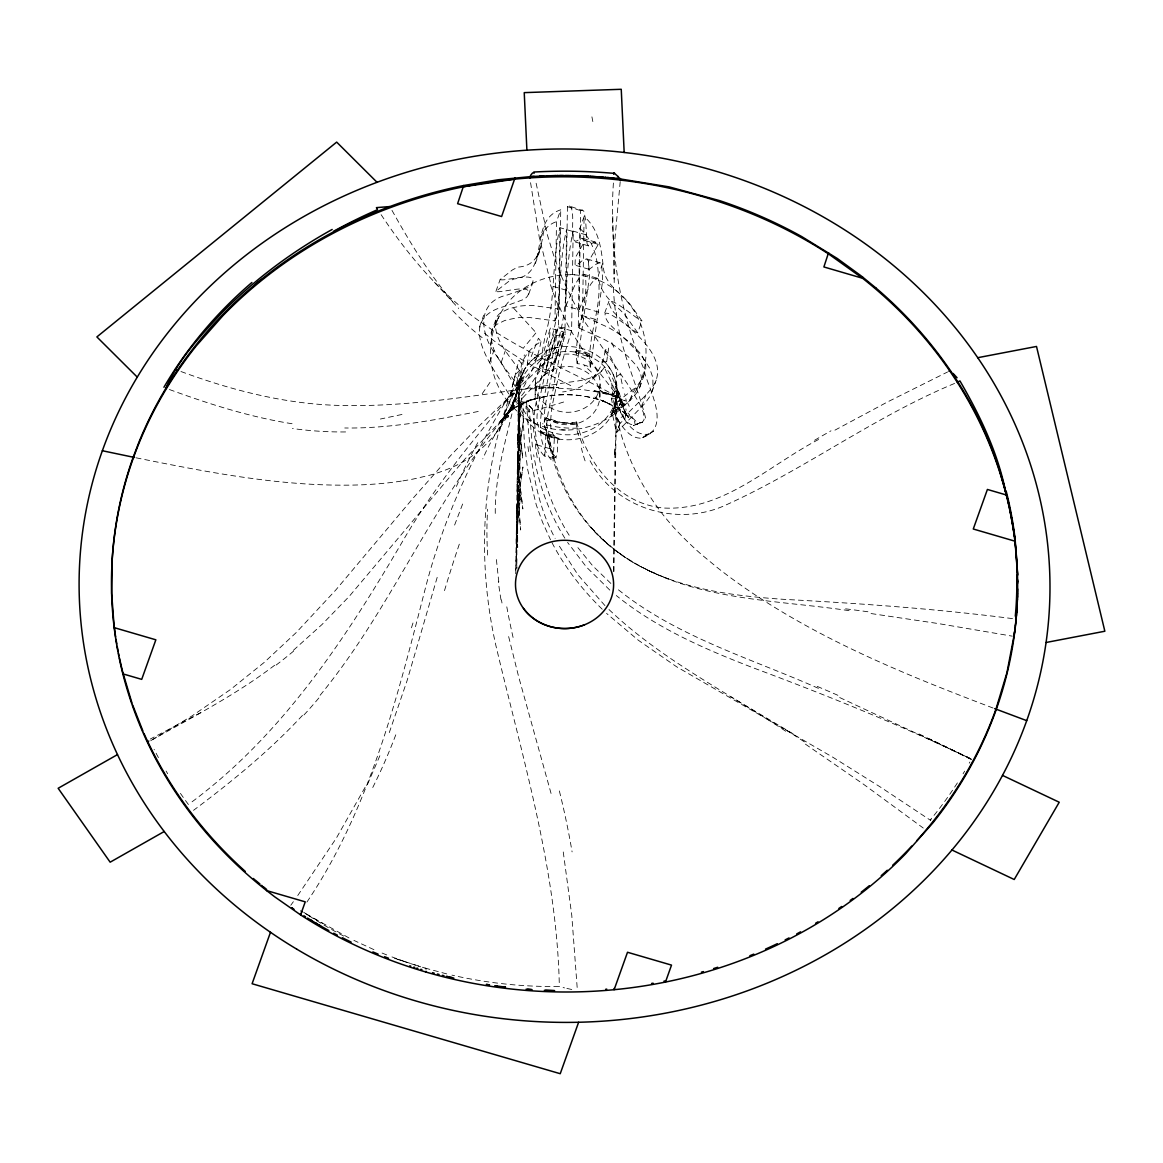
<?xml version="1.0" encoding="UTF-8"?>
<svg xmlns="http://www.w3.org/2000/svg" width="1163" height="1163" viewBox="0 0 1163 1163"><rect width="100%" height="100%" fill="white"/><g stroke="black" fill="none" stroke-linecap="round" stroke-linejoin="round"><path stroke-width="0.75" stroke-dasharray="5 3.75" d="M515.718 573.781L516.881 529.616L520.617 494.929L516.256 538.513L516.852 568.445L516.881 529.616L516.256 538.513L517.637 503.419L522.943 466.959L516.605 512.461L517.68 547.511L517.637 503.419L516.605 512.461L519.047 475.347L517.666 521.504L517.186 484.273L521.228 446.534L517.331 493.17L520.675 530.008L517.186 484.273L517.331 493.17L518.32 455.038L523.801 418.055L517.375 463.543L519.338 501.529L518.32 455.038L517.375 463.543L522.856 508.972L517.375 463.543L520.065 425.905L518.175 471.582L518.131 433.784L521.896 397.964L517.84 441.838L520.588 479.36L518.131 433.784L517.84 441.838L519.236 405.654L519.309 450.299L518.146 414.144L519.716 380.81L515.209 397.993L520.355 379.371L524.353 354.846M532.538 409.172A49.035 44.107 0.9 0 1 526.679 402.514L523.045 403.227L523.074 415.932L524.44 444.135L527.711 469.692L536.303 505.018L542.569 522.289L550.492 539.748M426.021 969.608L426.036 968.401L394.213 958.225L415.424 965.159M515.703 570.146L518.553 392.513M535.184 394.606L535.373 382.147M517.957 388.326L518.422 386.436C507.199 369.267 486.541 351.182 492.487 329.042A66.989 27.985 19.7 0 1 496.572 324.535L504.771 320.479L516.256 317.921A73.458 30.689 19.7 0 1 529.194 317.47L554.955 320.915L556.496 221.668L560.74 209.805C527.217 220.403 551.974 274.875 514.162 278.946A142.831 59.662 19.7 0 0 508.318 281.722L495.903 291.39C500.177 293.876 536.041 281.62 527.464 296.129A69.169 28.886 19.7 0 1 524.135 299.254L509.278 304.75A185.586 77.514 19.7 0 0 503.608 306.683C453.148 320.581 494.944 369.412 509.83 395.856L515.194 387.453M552.367 436.372L548.776 434.773A496.834 63.456 -73.7 0 1 547.104 433.479L544.182 424.35L544.662 410.859A66.989 8.548 -73.7 0 1 546.029 401.584L552.483 371.782A73.458 9.377 -73.7 0 1 556.684 355.994L565.014 328.853L566.555 229.62C558.095 264.612 562.34 301.29 552.221 336.005A142.831 18.245 -73.7 0 0 550.303 345.658L546.174 369.863L556.903 329.958L556.35 337.096A69.169 8.839 -73.7 0 1 555.245 344.117L550.361 367.13A185.586 23.696 -73.7 0 0 548.5 375.736C543.47 404.477 530.924 437.651 553.021 461.958L554.431 437.201C538.614 436.576 534.791 422.809 538.062 408.94A66.989 8.548 -73.7 0 1 539.428 399.665L545.883 369.849A73.458 9.377 -73.7 0 1 550.084 354.061L558.4 326.934L559.955 227.686L573.17 231.553L571.615 330.786L563.299 357.928A73.458 9.377 -73.7 0 0 559.083 373.716L552.643 403.517A66.989 8.548 -73.7 0 0 551.262 412.792C550.753 420.802 548.151 434.846 558.196 438.015C556.248 442.58 560.101 462.22 552.134 456.463L547.686 438.102M554.955 320.915L559.199 309.053L560.74 209.805M590.353 367.479C586.457 338.229 601.853 309.736 598.596 280.298A66.989 8.548 -73.7 0 0 597.404 278.219L594.904 279.076L591.327 283.423A73.458 9.377 -73.7 0 0 587.257 290.794L579.072 309.823L565.872 305.971L567.428 206.709L569.201 205.982L583.739 210.939L585.556 219.196L587.053 243.721L588.623 245.916L592.796 242.82A142.831 18.245 -73.7 0 1 594.584 242.093L598.291 244.361L588.536 261.501L588.245 268.202A69.169 8.839 -73.7 0 0 589.234 269.336L593.799 265.92A185.586 23.696 -73.7 0 1 595.543 264.452L599.686 262.736L601.765 264.902L602.652 280.792L590.353 367.479A24.859 16.805 23 0 0 577.139 363.626L589.437 276.939L588.565 261.05L586.486 258.884L582.343 260.599A185.586 23.696 -73.7 0 0 580.599 262.068L576.034 265.484A69.169 8.839 -73.7 0 1 575.045 264.335L575.322 257.648L585.091 240.494L581.369 238.241A142.831 18.245 -73.7 0 0 579.596 238.967C566.396 250.99 577.662 208.86 569.201 205.982M575.772 351.415L575.54 352.767L588.74 356.634L588.987 355.267A22.112 16.616 24.7 0 0 586.108 353.77A20.687 15.541 24.7 0 0 576.935 351.459L575.845 351.415L575.54 352.767M613.715 411.28L611.491 398.88A49.035 44.107 0.9 0 0 614.965 391.001L618.658 390.928L621.362 400.087L618.745 408.228C616.768 409.754 613.366 409.987 612.843 412.821C623.513 406.803 647.587 390.564 639.926 372.058A66.989 27.985 19.7 0 0 636.016 365.211L628.02 356.445L616.724 347.228A73.458 30.689 19.7 0 0 603.902 339.247L578.273 327.704L579.843 228.457L584.088 216.594C600.123 229.925 601.402 251.324 603.757 270.368C605.938 282.391 615.939 290.052 624.255 297.961A142.831 59.662 19.7 0 1 629.953 304.11L641.947 320.901L637.717 332.763C634.954 333.388 597.898 299.981 606.286 319.113A69.169 28.886 19.7 0 0 609.499 324.143L624.051 338.244A185.586 77.514 19.7 0 1 629.59 343.448L642.834 357.666L649.579 368.031L652.879 377.67L652.937 388.282L650.422 395.624L645.32 402.994L616.492 432.607L612.392 413.839L613.323 411.687M579.072 309.823L580.628 210.561L582.401 209.834M578.273 327.704L582.518 315.842L584.088 216.594M599.875 396.67A32.36 29.119 0.9 0 0 552.251 369.921A32.36 29.119 0.9 0 0 550.448 420.323A32.36 29.119 0.9 0 0 599.875 396.67L600.064 384.212A32.36 29.119 0.9 0 0 552.44 357.463A32.36 29.119 0.9 0 0 550.651 407.864A32.36 29.119 0.9 0 0 600.064 384.212M613.846 571.513L616.608 396.336C574.391 373.163 529.528 354.642 489.303 327.908C444.92 299.036 409.928 258.186 380.912 214.37M519.149 387.541L519.846 388.282L524.091 376.419L523.394 375.489A20.992 10.22 -85.2 0 0 519.352 386.16L519.846 388.282M613.759 571.44C613.512 530.43 615.314 489.885 614.791 448.962L614.733 456.012C616.448 437.492 615.794 419.014 615.489 400.508L615.46 407.05L616.681 391.669L615.823 382.598L618.861 396.089L627.177 416.485L621.086 404.143L628.427 417.648L624.88 412.472L628.732 417.473L622.074 410.975L625.549 413.417L618.483 408.576L602.419 400.61L610.764 404.288M606.054 349.583L605.153 350.121A49.035 44.107 0.9 0 1 616.797 376.419C614.137 403.546 638.516 419.145 594.802 397.048M613.395 183.027C609.267 245.8 618.76 309.213 643.197 367.29C647.166 387.672 673.246 427.635 641.831 437.855L653.504 431.153L643.328 437.143L645.581 434.569M556.321 458.018C536.754 435.718 552.105 403.416 555.114 377.67A185.586 23.696 -73.7 0 1 556.961 369.064L561.845 346.051A69.169 8.839 -73.7 0 0 562.965 339.029L563.503 331.891L552.774 371.782L539.559 367.93L543.688 343.739A142.831 18.245 -73.7 0 1 545.621 334.086C555.783 299.356 551.451 262.678 559.955 227.686M552.774 371.782L556.903 347.592A142.831 18.245 -73.7 0 1 558.822 337.939C568.998 303.223 564.651 266.545 573.17 231.553M495.278 513.435C494.609 462.016 515.747 414.028 521.547 363.714A48.948 44.034 0.9 0 1 529.238 351.211A48.948 44.034 0.9 0 1 540.969 341.602L538.425 338.244L529.776 360.283M545.869 434.482L544.749 456.041A24.452 2.849 17.1 0 1 553.588 458.542L553.355 456.172M634.998 423.928L634.518 421.151M496.092 323.081C484.331 351.444 491.338 386.538 513.712 407.791M491.019 342.504L490.699 345.556M513.363 407.457C556.772 454.573 639.824 422.547 645.436 361.62M645.392 362.056C648.518 338.317 639.912 313.414 622.699 296.769M495.903 291.39L500.148 279.527L512.563 269.845A142.831 59.662 19.7 0 1 518.407 267.083C541.522 265.208 540.969 243.154 544.778 225.826M620.213 181.602L614.834 239.941L614.151 285.269M529.238 351.211L527.057 365.662A49.064 44.136 0.9 0 0 534.747 423.332C537.48 463.267 548.267 503.245 570.292 536.986M509.845 395.74L513.145 383.441M577.095 363.19C573.025 334.072 588.841 305.738 585.396 276.445A66.989 8.548 -73.7 0 0 584.189 274.366L581.689 275.224L578.127 279.571A73.458 9.377 -73.7 0 0 574.057 286.927L565.872 305.971M540.969 341.588C532.959 385.055 499.668 418.825 482.776 458.92M588.987 355.267L588.74 356.634M500.148 279.527C504.422 282.013 540.286 269.743 531.709 284.252A69.169 28.886 19.7 0 1 528.38 287.377L513.508 292.887A185.586 77.514 19.7 0 0 507.853 294.821C474.286 301.871 480.581 337.096 498.215 357.855M519.585 370.706C509.365 354.773 490.699 337.604 496.732 317.165A66.989 27.985 19.7 0 1 500.817 312.658L509.016 308.617L520.486 306.043A73.458 30.689 19.7 0 1 533.439 305.593L559.199 309.053M519.352 371.942L515.703 386.523M519.628 370.488L515.616 374.268L519.178 383.325L518.465 386.45L518.843 384.677M274.657 665.251C235.885 694.849 192.317 717.178 149.998 741.064L192.171 715.827L230.521 689.499L264.35 662.299L296.361 632.425L335.802 589.99L412.225 499.174L451.462 454.689L480.304 424.815L543.804 363.946L557.513 345.498L564.753 328.824L565.291 334.551L560.828 349.569L552.614 363.815L542.336 377.088L464.764 459.225L349.365 596.226L322.006 624.516L293.178 650.51M517.113 391.844L518.771 384.997M518.422 386.654L518.116 387.904M518.887 384.56L519.178 383.325L518.945 384.27M518.073 388.108L520.152 379.225A48.919 44.005 0.9 0 1 538.571 354.991M605.153 350.121C602.768 372.916 585.992 389.765 562.601 391.916M517.317 390.884L517.869 388.936M510.121 394.053A69.446 29.017 19.7 0 0 516.677 393.472L512.607 404.782L517.491 391.015L509.016 412.836L517.012 394.62L510.717 408.344M539.559 367.93L550.157 328.213L563.503 331.891M619.966 423.23L619.574 424.451A24.728 3.94 -66.1 0 1 616.506 432.592L619.966 423.23L624.633 419.523L625.679 415.496C635.434 405.029 646.817 395.798 654.667 383.761C664.509 363.699 647.587 344.51 633.835 331.571A185.586 77.514 19.7 0 0 628.296 326.367L613.744 312.28A69.169 28.886 19.7 0 1 610.531 307.25C602.129 288.119 639.199 321.511 641.947 320.901M515.093 376.245L514.802 377.379M507.969 401.409C481.133 479.679 477.688 564.52 495.801 645.131C522.376 757.665 557.121 870.651 559.345 986.631M514.497 378.527L514.162 379.734M514.7 400.435L522.696 372.698M606.65 361.722L608.671 347.955L607.595 348.624M514.758 400.13L518.364 386.901L516.096 394.78M516.983 392.309L516.663 393.457M513.915 380.65L513.406 382.511M512.331 386.334L518.931 360.196L521.547 363.714M499.581 430.979L504.64 413.461L523.466 372.451M505.265 416.252L532.072 382.467L545.273 362.871L552.469 348.609L555.958 335.758L555.521 330.67L550.666 343.056L543.615 355.529M437.186 577.357L407.21 680.268L389.271 732.646M620.882 401.613L621.362 400.087L616.477 402.558L619.777 410.655M619.574 405.683L620.722 402.122M512.04 406.832L516.735 392.905M479.476 327.065L483.706 315.202M491.019 333.156L496.732 317.165M489.696 362.289L493.941 350.412M536.725 257.59L540.969 245.713M535.329 263.521L539.574 251.659M501.137 362.536L505.382 350.659M528.685 294.239L532.93 282.376M637.717 332.763L625.723 315.973A142.831 59.662 19.7 0 0 620.01 309.823C609.543 300.912 598.843 290.241 598.32 275.544L602.565 263.681M546.305 434.642L559.287 439.134L555.812 437.404M604.702 313.065L608.947 301.202M610.953 414.857L615.925 402.485L611.665 415.075L610.953 414.857L611.68 414.348A22.112 5.611 -63.4 0 0 612.959 411.44A20.701 5.263 -63.4 0 0 615.707 403.372L615.91 402.543L615.198 402.994M630.302 400.217C632.265 386.131 651.367 376.012 644.171 360.196A66.989 27.985 19.7 0 0 640.246 353.348L632.265 344.568L620.969 335.351A73.458 30.689 19.7 0 0 608.147 327.385L582.518 315.842M639.563 387.861L643.808 375.983M641.642 406.628L645.887 394.751M651.978 391.946L656.223 380.083M818.592 439.483C768.947 465.331 723.153 511.211 663.622 508.013C618.6 504.044 587.228 463.47 576.674 422.096C554.562 429.51 536.739 401.017 547.628 437.811M618.658 390.928L615.649 398.735C618.745 407.37 625.432 431.11 638.763 423.361L633.428 425.542L642.383 422.213L644.055 419.741L643.459 412.763L639.272 403.038L627.337 383.703L585.323 322.703L572.487 300.054L561.962 277.535L554.431 257.866L547.308 234.708L535.416 179.96M454.617 525.051L462.918 503.259M306.916 902.066C370.75 807.18 397.833 695.14 425.949 586.007C445.487 511.371 479.2 441.504 520.98 376.899L516.387 385.287L524.266 370.997M576.674 422.096C574.755 430.543 581.253 439.498 583.448 447.581M496.892 321.206C516.009 272.389 587.17 258.273 623.048 297.103M613.352 411.6L614.834 413.868M503.332 417.255L515.689 405.916L503.332 417.255L511.473 408.518L500.933 421.733L512.621 405.742L503.666 419.509L513.813 402.325L506.414 416.412L520.486 385.142L507.722 417.619L516.459 393.676C506.588 427.373 481.148 456.027 448.366 468.878A317.979 132.829 19.7 0 1 428.943 475.42L413.258 479.04A389.561 162.718 19.7 0 1 402.238 480.973M495.932 323.474L497.11 320.697M510.79 398.836L504.117 414.668L504.64 413.461M540.533 237.703C543.15 230.332 548.936 224.023 556.496 221.668M367.493 784.429L380.185 755.005M616.623 396.249L626.406 401.351L624.662 393.806M575.83 424.015L560.115 422.823L544.909 419.741M498.026 318.706L499.436 315.9M636.975 388.66L638.385 385.854M511.735 406.134L505.629 418.258L514.119 401.817L507.838 413.417L513.13 404.23M365.066 787.351L336.296 838.203L296.841 896.891M511.182 407.312L513.813 402.325M604.484 367.174C594.671 382.409 573.315 380.403 557.818 384.11C485.422 393.632 412.865 407.384 339.552 405.436C285.08 404.055 231.771 390.317 180.89 371.491M515.5 386.93L499.436 359.876M540.359 360.356C491.644 417.91 441.417 474.708 403.256 540.228C345.833 638.254 282.115 735.743 189.176 803.938M290.75 905.294L293.367 901.703M507.272 413.81L511.473 408.518M501.209 421.326C430.441 506.85 389.169 612.29 318.211 697.567M502.576 419.61L503.928 417.924M621.536 407.559L626.639 401.177M505.483 415.874L514.7 405.015L505.483 415.874L511.778 408.184M507.795 413.156L499.872 421.66L510.237 410.583L504.626 416.383M302.467 715.405C269.612 750.789 232.091 781.463 193.494 810.335M504.742 402.689L519.817 387.744M592.636 379.094L601.925 370.866M634.547 388.355L616.477 402.558C619.399 405.102 625.839 403.081 626.13 410.263M508.943 412.08L514.889 407.544L504.175 415.22L524.28 401.889L513.93 408.315L529.165 400.741L523.292 403.009L537.64 397.862L523.292 403.009M616.797 376.39L620.097 374.181L623.063 388.413M834.947 430.15L887.66 401.875L947.569 371.986M200.734 712.686L150.289 739.043M954.59 383.441C873.791 416.95 803.299 470.39 723.793 505.949C675.18 527.202 613.759 507.562 589.467 459.589M650.088 433.784C635.798 437.579 625.127 422.154 619.864 410.844M641.365 422.62L636.815 424.015L642.383 422.213L639.446 422.649L635.71 421.079L627.918 413.054M532.77 399.592C555.987 392.542 581.398 393.181 604.222 401.424M518.087 402.849L544.24 396.627M529.892 400.087L533.628 399.185M534.733 423.347L532.45 409.187L529.267 409.812L523.045 403.227M541.435 397.31C562.354 392.643 584.538 394.228 604.687 401.526L601.198 400.377L608.525 403.314M478.226 411.469C434.235 420.206 389.809 428.653 344.757 427.984M615.649 398.735L611.491 398.88L614.965 391.001L615.605 400.014L616.986 403.91M640.115 438.175C630.84 437.913 624.269 429.481 619.472 422.46M521.271 389.387L558.749 387.468L537.931 386.974L583.128 389.678L613.483 394.519L592.461 390.361L619.298 397.775L599.875 390.637L624.633 400.799M558.763 986.486C522.885 986.951 486.948 983.128 451.956 975.132M570.815 274.526L574.842 274.759M561.569 429.801L565.596 430.019M576.019 350.092L583.375 351.473A25.208 18.942 24.7 0 1 587.751 353.203L589.219 353.93M1012.508 618.614C936.651 608.86 860.329 603.423 783.978 599.352C735.103 596.038 684.818 589.874 640.871 566.657M849.077 610.648C778.425 600.181 702.845 600.762 638.705 565.494M871.058 613.555L938.236 623.557L1012.304 636.161M292.058 423.725C249.958 417.11 209.18 404.055 169.246 389.46M136.129 457.815C207.537 472.178 279.832 486.425 353.014 485.087A378.091 157.935 19.7 0 0 402.238 480.973M571.76 989.495L565.611 988.143M564.506 987.881L563.096 987.547M446.737 973.911L423.376 967.616M544.197 455.896C523.83 433.668 538.178 400.188 541.9 373.803A185.586 23.696 -73.7 0 1 543.761 365.211L548.631 342.198A69.169 8.839 -73.7 0 0 549.75 335.177L550.303 328.024M567.428 206.709L580.628 210.561M572.923 231.03L586.123 234.882M582.605 238.299L595.819 242.166M585.091 240.494L598.291 244.361M575.423 242.049L588.623 245.916M587.039 259L600.239 262.853M576.034 265.484L589.234 269.336M583.666 274.25L596.881 278.117M553.166 286.374L566.366 290.241M585.585 308.326L598.785 312.178M581.965 315.478L595.18 319.331M558.4 326.934L571.615 330.786M540.504 431.546L553.719 435.398M536.797 444.862L550.012 448.714M558.196 438.015L547.148 435.267M418.069 966.002L420.715 966.816M404.898 961.67L389.3 955.942M993.042 708.02C919.046 679.933 845.065 650.262 777.277 608.961A378.091 157.935 19.7 0 1 728.634 576.281A389.561 162.718 19.7 0 1 717.775 567.966L702.336 555.245A317.979 132.829 19.7 0 1 683.306 537.466C641.424 495.976 614.776 439.367 611.564 380.316M666.065 577.967L668.565 578.941C639.316 568.067 611.883 551.262 591.211 527.682C604.789 542.438 620.402 555.478 637.993 565.203M386.712 954.925L379.036 951.814M818.447 688.351C750.091 658.04 675.645 636.452 616.783 588.478M373.934 949.648L353.886 940.387M839.686 697.538L971.454 759.134A444.31 409.332 28 0 1 969.23 763.175M650.393 571.353L656.63 574.173M919.017 733.955L971.454 759.134C900.104 724.971 826.719 695.256 752.635 667.606C704.662 649.027 656.586 628.165 616.303 595.543M647.5 570.015L649.754 571.091M970.494 758.639L929.528 738.999L971.672 759.701M570.728 385.578C540.257 370.503 509.656 354.817 483.721 332.502M348.944 937.916L300.636 910.847L322.573 923.378M640.028 566.337C598.901 544.677 567.457 506.268 553.792 461.9M957.382 782.903A444.31 409.332 28 0 1 930.167 820.089L880.9 787.366L833.086 757.389L676.473 666.675L638.371 640.275L606.563 613.395M793.093 733.838L731.018 696.855M785.752 731.236C726.192 691.738 660.977 659.247 608.918 609.47M805.407 744.131L863.28 784.08L923.248 828.041M620.606 554.155L613.41 548.718M609.834 590.121L586.515 567.137L567.573 542.409M533.236 422.082L539.937 427.039A49.064 44.136 0.9 0 0 616.085 397.557A49.064 44.136 0.9 0 0 553.559 348.304A49.907 44.892 0.9 0 0 542.147 352.84A48.977 44.063 0.9 0 0 527.072 365.662M610.866 583.448L592.665 565.77L575.656 544.88M606.592 542.99L600.137 536.972M532.45 409.187L526.592 402.514C529.514 448.816 532.538 496.645 555.129 538.367M602.23 609.238C582.125 589.583 564.593 567.122 551.684 542.074M579.843 228.457C593.217 240.218 597.826 258.375 598.32 275.544M604.949 605.589L578.171 575.133L558.603 544.967M552.134 456.463L554.024 458.615M434.482 282.304L458.687 308.471M594.075 530.706C571.004 505.716 556.292 473.792 549.576 440.617M452.785 301.813C428.711 273.567 409.405 241.657 391.393 209.311M624.909 405.451C600.733 373.497 573.461 342.94 558.792 305.055M619.806 422.983L613.817 411.542M624.647 419.538L618.745 408.228M619.385 422.343L615.038 414.319M564.855 538.178C548.951 512.854 538.702 484.186 533.657 454.762M623.019 404.186L621.362 400.087L625.679 415.496M550.39 281.911L539.298 237.47L530.27 180.788M553.283 455.881L549.358 439.527M551.058 793.442L518.553 676.372L508.638 636.554M618.338 394.184L615.75 382.205L616.39 386.014A49.006 44.078 0.9 0 0 602.114 359.425M549.605 446.941L547.192 435.544M544.749 456.041L544.342 454.195M645.625 418.099C636.35 381.653 618.876 347.315 615.983 309.3M549.488 440.166L548.703 436.154M549.227 438.829L548.965 437.477M548.878 437.041L545.607 417.968M563.255 851.97L571.76 915.194L577.4 990.643M501.471 599.963L501.98 603.001M532.421 447.014L529.267 409.812M498.782 581.936L496.281 558.356M612.799 216.522L613.962 279.033M501.006 599.846A403.561 240.305 63.1 0 1 498.331 581.791M577.648 428.115A62.482 35.239 9.2 0 1 542.496 423.725M576.732 422.067A49.035 44.107 0.9 0 1 545.68 417.939M556.016 335.816A49.035 44.107 0.9 0 1 565.349 334.61M845.588 608.831A409.928 55.373 10.6 0 1 868.005 611.767M537.219 457.582A446.098 224.793 24.6 0 1 535.256 442.696M585.091 460.882A446.098 231.103 -15.7 0 1 581.427 448.118M814.58 440.268A409.928 69.184 -22.1 0 1 830.978 430.819M619.138 393.516A61.072 13.723 -75.9 0 1 615.823 401.802M615.256 310.114A415.569 175.409 -63.8 0 1 613.323 286.113M605.123 369.136A385.316 44.979 55.5 0 1 619.472 401.162M632.556 418.389A358.466 46.593 57.4 0 1 625.898 412.88M629.227 406.338A436.401 79.447 -81.8 0 1 627.613 402.805M558.313 305.782A415.569 205.677 -73.2 0 1 549.823 282.696M513.668 308.224A385.316 19.393 45.4 0 1 535.227 331.818M591.313 372.015A358.466 22.141 47.3 0 1 584.378 365.604M613.802 347.199A62.337 2.166 66.4 0 1 610.386 339.451M552.469 348.609A49.006 44.078 0.9 0 1 562.078 346.763M482.165 337.633A424.102 259.291 -88.7 0 1 450.226 307.977M622.845 414.391A435.456 25.237 32 0 1 621.144 417.284M592.839 121.563A446.098 11.296 79.6 0 1 591.923 116.852M606.635 361.708A446.098 91.79 47.6 0 1 600.05 361.882M345.6 431.938A424.102 340.628 50 0 1 292.436 428.507M563.633 402.02A435.456 53.222 -4.8 0 1 528.235 411.891M401.976 414.464A363.641 10.249 -11.2 0 1 380.388 419.029M564.36 327.515A61.087 20.076 -12.3 0 1 555.71 329.26M149.911 740.846A43.205 7.894 70.8 0 1 149.693 741.093M188.435 804.52A444.31 412.618 -25.9 0 1 178.55 790.636M167.661 773.715A444.31 412.618 -25.9 0 1 166.076 771.054M158.43 757.607A444.31 412.618 -25.9 0 1 154.112 749.394M293.687 651.033A409.856 343.899 -28.7 0 1 275.137 665.817M537.48 356.721A436.401 136.391 -18.9 0 1 533.861 361.548M318.836 698.033A409.856 331.47 -44.8 0 1 303.078 715.928M535.794 333.025A62.337 7.69 -51.9 0 1 523.612 347.737M343.667 936.055A444.6 430.499 -15.5 0 1 303.994 912.461M395.769 734.827A424.102 313.37 -66.7 0 1 371.099 790.796M444.499 590.615A435.456 116.634 -78.1 0 1 460.185 541.595M456.405 486.468A363.641 142.206 -82 0 1 478.545 441.271M489.986 382.336A446.098 106.109 -39.7 0 1 481.555 394.62M412.967 623.005A446.098 9.333 -72.2 0 1 411.28 628.383M559.359 790.942A424.102 218.033 77 0 1 572.094 851.898M513.087 637.44A444.717 236.671 65.7 0 1 506.356 604.367M487.646 555.056A364.935 231.786 60.7 0 1 487.646 509.234M529.107 411.426A61.072 23.696 53.6 0 1 522.536 404.564M930.938 819.348A43.205 12.095 -54.9 0 1 930.516 820.642M964.636 771.156A444.31 409.332 28 0 1 963.066 773.788M785.534 729.55A409.856 89.551 35.3 0 1 805.479 742.605M528.642 451.593A436.401 185.644 47.1 0 1 527.609 443.873M817.196 686.388A409.856 72.106 25.9 0 1 838.814 695.707M519.716 380.81L518.989 423.027L522.754 458.658L518.146 414.144L518.989 423.027L518.538 389.649L519.716 380.81M541.638 433.072A49.079 44.15 0.9 0 0 616.579 397.208A49.079 44.15 0.9 0 0 544.357 356.648A49.079 44.15 0.9 0 0 541.638 433.072"/><path stroke-width="1.5" d="M1017.64 588.958L1017.552 593.493M112.2 558.996L111.663 593.348L114.192 627.642L155.857 639.81L141.712 679.366L122.842 673.857L122.871 672.621L131.971 703.063M266.603 889.332L266.589 890.567L274.773 896.877L300.577 914.888A453.105 407.588 0.9 0 0 905.875 853.482L932.799 822.982A453.105 407.588 0.9 0 0 862.539 278.248L862.553 277.012L860.504 275.413L837.302 258.491L801.685 236.554A453.105 407.588 0.9 0 0 719.461 200.588L669.088 186.88L618.382 178.622M300.592 913.653L300.577 914.888L305.244 901.848L266.589 890.567A453.105 407.588 0.9 0 1 196.314 345.818L223.238 315.318A453.105 407.588 0.9 0 1 828.536 253.927L862.539 278.248L823.884 266.952L828.565 252.691M425.978 972.05L425.992 971.279M515.02 177.866L501.616 216.536L457.597 203.685L463.674 185.513L498.069 179.785L530.808 176.602M614.137 988.477L614.122 989.713L627.511 952.264L671.516 965.116L665.469 982.066L665.483 980.845L663.942 981.15M1017.538 594.467L1017.552 593.653M1017.523 594.7L1017.436 597.433M1017.494 595.747L1017.203 603.059M1017.349 599.934L1017.392 598.887M1017.276 601.373L1017.145 604.106M613.788 174.348L613.846 172.996M1017.131 604.338L1017.029 606.199M1017.073 605.341L1016.607 612.349M1016.68 611.52L1016.535 613.352M1016.506 613.642L1016.288 616.346M1016.433 614.704L1015.953 619.981M1016.055 618.934L1016.157 617.873M1015.924 620.315L1015.735 622.089M1015.822 621.333L1015.633 623.135M1014.499 631.727L1013.976 636.466M1015.517 624.211L1015.604 623.368M1015.401 625.287L1015.503 624.386M1014.121 635.202L1006.94 672.694L995.95 709.139M1015.386 625.389L1014.906 629.43M1015.023 628.5L1014.79 630.433M620.373 180.236L620.548 178.855L617.757 176.805M1014.761 630.637L1014.398 633.457M270.485 932.29L252.095 983.738L560.232 1073.711L578.622 1022.262M133.207 457.219L138.746 442.638A453.105 407.588 0.9 0 1 463.644 185.513M165.931 388.238C178.172 359.687 199.789 336.572 220.679 314.068C253.316 280.472 291.23 252.138 332.167 229.46M881.234 875.652L885.145 872.177A453.105 407.588 0.9 0 0 887.311 870.229M254.537 285.008L261.297 279.44M117.492 754.598L58.15 788.281L110.151 862.19L164.201 831.516M948.979 371.302L950.404 370.619M957.265 382.176L959.94 380.926C980.496 416.369 998.741 454.573 1006.271 494.958L987.402 489.449L973.271 529.005L1014.936 541.173L1014.994 537.321L1017.669 575.22M701.405 972.152L703.411 971.585M463.644 186.749L514.991 179.117M977.734 357.695L1036.509 346.458L1104.85 631.233L1046.075 642.485M651.556 983.447L653.112 983.186M389.881 206.563L376.405 207.625L377.146 208.744M605.778 989.204L606.752 989.132M530.546 176.616L533.221 176.456M532.189 176.514L534.108 176.398M533.919 176.413L541.696 176.02M539.777 176.107L540.81 176.064M541.493 176.035L549.241 175.758M542.525 175.991L543.557 175.947M547.322 175.817L548.34 175.787M549.023 175.773L553.036 175.671M552.803 175.671L554.3 175.642M553.864 175.657L559.359 175.584M554.911 175.642L555.972 175.613M556.83 175.613L558.095 175.598M559.141 175.584L561.889 175.569M560.188 175.584L565.669 175.584M562.296 175.569L563.357 175.569M565.465 175.569L566.933 175.584M566.512 175.584L576.107 175.744M567.573 175.584L568.62 175.598M569.448 175.613L570.713 175.628M571.833 175.642L572.908 175.671M573.243 175.671L578.389 175.802M578.244 175.802L582.532 175.947M579.319 175.831L580.381 175.875M580.948 175.889L583.593 175.991M583.521 175.991L584.8 176.035M544.342 990.309L554.62 990.643A453.105 407.588 0.9 0 1 545.52 990.367M584.669 176.035L586.094 176.093M585.73 176.078L605.632 177.372M587.373 176.151L588.652 176.224M589.946 176.282L591.226 176.354M592.272 176.413L603.175 177.169M531.389 989.582L526.141 989.19M605.341 177.343L616.216 178.375M607.522 177.532L614.035 178.157M616.114 178.375L618.731 178.651M502.59 986.762L505.193 987.082M494.769 985.701L497.371 986.064M486.628 984.465L489.332 984.887M134.501 457.466L102.344 450.735M450.619 977.327L452.276 977.72M447.319 976.542L448.976 976.935M442.376 975.306L444.019 975.713M437.433 974.013L439.076 974.449M432.52 972.675L434.162 973.126M420.904 969.302L421.922 969.622M416.848 968.052L417.866 968.372M413.824 967.093L414.828 967.412M409.783 965.784L410.786 966.119M175.22 369.412L176.645 369.936M1026.725 720.653L994.67 708.63M148.195 741.107L147.265 740.584A453.105 407.588 0.9 0 0 245.248 871.378M1002.506 775.387L1059.231 802.237L1014.223 879.504L951.959 850.008M318.938 924.934L320.639 925.922M315.551 922.942L317.237 923.945M310.521 919.904L312.193 920.922M303.892 915.761L305.535 916.807M294.021 909.321L291.855 907.852L292.538 908.303M862.553 277.012L875.768 287.857M265.76 888.677L263.26 886.671M261.588 885.319L262.416 886.002M259.931 883.967L255.017 879.882M253.389 878.501L254.203 879.184M377.045 182.3L336.674 142.104L96.878 336.921L137.263 377.117M953.064 373.425L953.936 374.355M954.518 374.98L957.076 377.742M147.09 740.322L143.921 733.359M142.904 731.033L132.684 705.069M999.918 471.524L1007.623 499.16M122.697 671.967L121.722 667.984M1007.521 498.694L1011.141 515.543M121.563 667.329L119.469 658.025M1008.059 500.977L1009.28 506.428M1009.688 508.318L1013.962 532.465M118.524 653.359L118.989 655.699M118.059 651.033L117.201 646.352M1011.476 517.375L1012.813 524.993M116.794 644.011L116.024 639.316M534.268 173.113C533.962 170.423 529.107 176.325 529.935 178.041M1012.988 526.069L1014.499 536.419M115.646 636.975L114.628 629.692M1014.107 533.526L1014.252 534.587M1014.398 535.663L1014.587 537.088M114.57 629.256L114.207 626.406M1014.688 537.8L1014.848 539.065M1014.921 539.719L1017.538 574.464M624.168 152.469L621.246 89.289L524.237 92.633L526.897 150.172M1017.64 579.785L1017.654 581.195M1017.654 581.238L1017.669 583.186M995.819 709.532A453.105 407.588 0.9 0 1 916.633 840.82M911.836 846.024A453.105 407.588 0.9 0 1 892.632 865.316M869.284 885.741A453.105 407.588 0.9 0 1 861.202 892.181M852.959 898.432A453.105 407.588 0.9 0 1 850.168 900.467M841.692 906.486A453.105 407.588 0.9 0 1 838.843 908.448M818.025 921.808A453.105 407.588 0.9 0 1 815.568 923.277M800.551 931.839A453.105 407.588 0.9 0 1 796.728 933.904M789.037 937.916A453.105 407.588 0.9 0 1 785.156 939.878M777.32 943.687A453.105 407.588 0.9 0 1 765.516 949.11M753.784 954.111A453.105 407.588 0.9 0 1 749.844 955.71M717.687 967.253A453.105 407.588 0.9 0 1 713.602 968.546M532.043 989.626A453.105 407.588 0.9 0 1 527.595 989.306M505.542 987.125A453.105 407.588 0.9 0 1 495.918 985.861M489.536 984.93A453.105 407.588 0.9 0 1 486.367 984.421M453.832 978.083A453.105 407.588 0.9 0 1 446.287 976.28M388.558 958.239A453.105 407.588 0.9 0 1 384.604 956.698M378.062 954.082A453.105 407.588 0.9 0 1 372.872 951.915M351.124 942.074A453.105 407.588 0.9 0 1 342.358 937.712M337.386 935.154A453.105 407.588 0.9 0 1 333.679 933.191M328.838 930.56A453.105 407.588 0.9 0 1 307.541 918.072M112.186 559.243A453.105 407.588 0.9 0 1 133.12 457.437M875.492 287.61A453.105 407.588 0.9 0 1 1006.199 493.359M163.925 387.264A453.09 411.121 3.4 0 1 251.906 282.478M584.684 624.735A49.907 44.892 0.9 0 1 570.233 628.267A48.919 44.005 0.9 0 1 531.564 616.957A49.907 44.892 0.9 0 1 523.452 608.394M1006.228 491.309A444.92 384.648 22.6 0 1 1014.906 537.321M1016.753 575.133A444.6 381.973 25.7 0 1 1015.299 616.172M618.411 176.703A43.205 18.07 9 0 1 614.34 172.982M534.064 172.022A444.31 353.101 0 0 1 613.802 173.345M333.534 231.306A444.6 358.189 -13.2 0 1 377.539 209.674M538.673 621.842A49.064 44.136 0.9 0 0 613.584 585.978A49.064 44.136 0.9 0 0 541.391 545.447A49.064 44.136 0.9 0 0 538.673 621.842M296.638 949.081A485.465 436.707 0.9 0 0 1049.084 613.759A485.465 436.707 0.9 0 0 347.882 194.236A485.465 436.707 0.9 0 0 296.638 949.081"/></g></svg>
